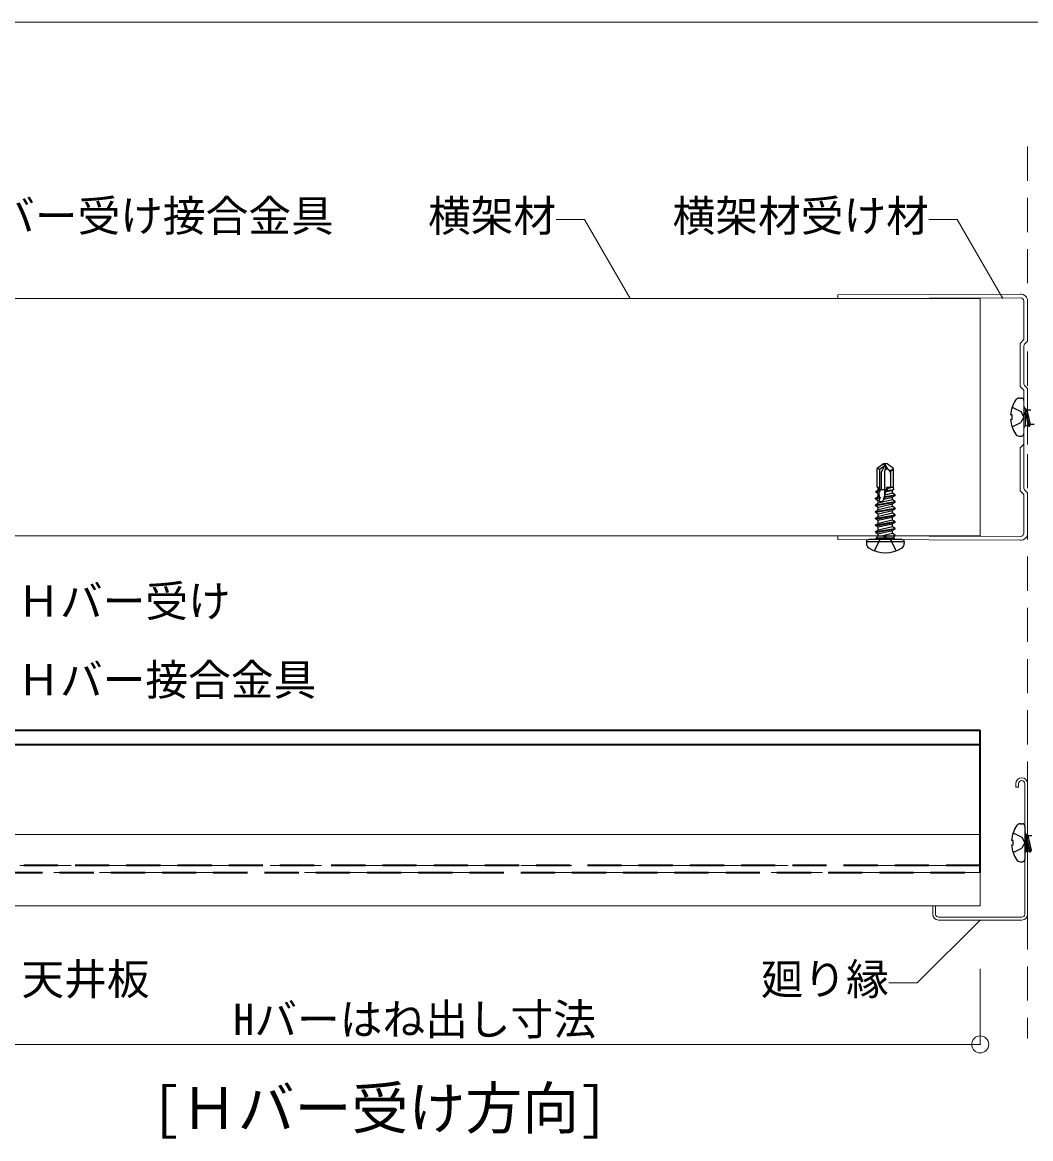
# Model space of a CAD drawing. Units: millimetres on the paper, with parts at other scales. Extents: x -195 to 195, y -140 to 138.
# Drawn here: x 134.21 to 169.64, y -32.72 to 6.5 of the extents above; entities that cross this region are included whole.
import ezdxf
from ezdxf.enums import TextEntityAlignment as Align

# ---------------------------------------------------------------- set-up
doc = ezdxf.new("R2010")
doc.units = ezdxf.units.MM
doc.header["$PDMODE"] = 32
doc.header["$PDSIZE"] = 0.6
for name, pattern in [('CHAIN1', [8, 5, -1, 1, -1]), ('DASHED1', [1.8, 1.2, -0.6]), ('DOUBLE_CHAIN1', [8.8, 5, -1, 0.6, -0.6, 0.6, -1])]:
    doc.linetypes.add(name, pattern=pattern)
for name, color, linetype, lineweight in [('A-1_横架材受け材(ランナー)', 7, 'Continuous', 18), ('A-2_横架材(スタッド)', 3, 'Continuous', 18), ('A-5_寸法', 4, 'Continuous', 9), ('A-6_文字', 7, 'Continuous', 18), ('A-7_HバーまたはTバー', 6, 'Continuous', 35), ('A-9_躯体他', 4, 'DASHED1', 9), ('A-B_補強金具・金具・その他', 3, 'Continuous', 18), ('A-C_ビス・アンカーボルト・強調図形', 2, 'Continuous', 25), ('A-D_パネル', 4, 'Continuous', 9), ('F-3_図面枠', 3, 'Continuous', 18)]:
    doc.layers.add(name, color=color, linetype=linetype, lineweight=lineweight)
doc.styles.add('ＭＳ ゴシック', font='')
doc.styles.get('ＭＳ ゴシック').set_extended_font_data('MS Gothic')

msp = doc.modelspace()

# ---------------------------------------------------------------- linework, layer by layer
at = {"layer": 'A-1_横架材受け材(ランナー)'}
for p, q in [((169.278, -3.046), (162.866, -3.068)), ((162.866, -3.068), (162.866, -3.201)), ((169.278, -3.179), (162.866, -3.201)), ((169.4, -3.296), (169.4, -4.612)), ((169.533, -3.296), (169.533, -4.667)), ((169.376, -4.671), (169.291, -4.755)), ((169.267, -4.814), (169.267, -6.256)), ((169.4, -4.869), (169.4, -6.2)), ((169.509, -4.726), (169.424, -4.81)), ((169.424, -6.259), (169.509, -6.344)), ((169.291, -6.314), (169.376, -6.399)), ((169.4, -6.458), (169.4, -8.278)), ((169.533, -6.403), (169.533, -8.334)), ((169.4, -7.951), (169.4, -6.785)), ((169.4, -8.035), (169.4, -9.202)), ((169.267, -8.481), (169.267, -9.922)), ((169.376, -8.337), (169.291, -8.422)), ((169.4, -8.536), (169.4, -9.867)), ((169.291, -9.981), (169.376, -10.066)), ((169.4, -11.44), (169.4, -10.125)), ((169.424, -9.926), (169.509, -10.01)), ((169.533, -11.44), (169.533, -10.069)), ((169.278, -11.557), (162.866, -11.535))]:
    msp.add_line(p, q, dxfattribs=at)
msp.add_lwpolyline([(169.278, -11.69), (162.866, -11.668), (162.866, -11.535)], dxfattribs=at)
for centre, radius, start, end in [((169.283, -3.296), 0.25, 0, 92.5051), ((169.283, -3.296), 0.117, 0, 92.5051), ((169.317, -4.612), 0.0833, 315, 0), ((169.45, -4.667), 0.0833, 315, 0), ((169.35, -4.814), 0.0833, 135, 180), ((169.483, -4.869), 0.0833, 135, 180), ((169.35, -6.256), 0.0833, 180, 225), ((169.483, -6.2), 0.0833, 180, 225), ((169.317, -6.458), 0.0833, 0, 45), ((169.45, -6.403), 0.0833, 0, 45), ((169.35, -8.481), 0.0833, 135, 180), ((169.317, -8.278), 0.0833, 315, 0), ((169.35, -9.922), 0.0833, 180, 225), ((169.317, -10.125), 0.0833, 0, 45), ((169.483, -9.867), 0.0833, 180, 225), ((169.45, -10.069), 0.0833, 0, 45), ((169.283, -11.44), 0.25, 267.4949, 0), ((169.283, -11.44), 0.117, 267.4949, 0)]:
    msp.add_arc(centre, radius, start, end, dxfattribs=at)
at = {"layer": 'A-2_横架材(スタッド)'}
for p, q in [((128.466, -3.201), (167.867, -3.201)), ((167.867, -3.201), (167.867, -11.535)), ((167.867, -11.535), (131.316, -11.535))]:
    msp.add_line(p, q, dxfattribs=at)
at = {"layer": 'A-5_寸法'}
for p, q in [((167.867, -29.405), (167.867, -26.75)), ((128.116, -29.405), (167.867, -29.405))]:
    msp.add_line(p, q, dxfattribs=at)
at = {"layer": 'A-5_寸法', "color": 7}
msp.add_point((167.867, -29.405), dxfattribs=at)
at = {"layer": 'A-6_文字'}
for p, q in [((152.969, -0.427), (153.969, -0.427)), ((153.969, -0.427), (155.572, -3.201)), ((166.061, -0.427), (167.061, -0.427)), ((167.061, -0.427), (168.663, -3.201))]:
    msp.add_line(p, q, dxfattribs=at)
msp.add_lwpolyline([(164.655, -27.241), (165.655, -27.241), (167.861, -25.035)], dxfattribs=at)
at = {"layer": 'A-7_HバーまたはTバー'}
for p, q in [((131.316, -18.368), (167.867, -18.368)), ((167.867, -23.368), (167.867, -18.368)), ((131.316, -18.868), (167.867, -18.868))]:
    msp.add_line(p, q, dxfattribs=at)
at = {"layer": 'A-7_HバーまたはTバー', "linetype": 'DASHED1'}
for p, q in [((167.867, -23.118), (119.325, -23.118)), ((119.325, -23.368), (167.867, -23.368))]:
    msp.add_line(p, q, dxfattribs=at)
at = {"layer": 'A-9_躯体他'}
msp.add_line((169.533, 2.133), (169.533, -29.199), dxfattribs=at)
at = {"layer": 'A-B_補強金具・金具・その他'}
for p, q in [((169.117, -20.245), (169.117, -20.368)), ((169.433, -20.245), (169.433, -24.835)), ((169.533, -20.245), (169.533, -24.835)), ((166.3, -24.835), (166.3, -24.535)), ((169.333, -24.935), (166.4, -24.935)), ((169.333, -25.035), (166.4, -25.035))]:
    msp.add_line(p, q, dxfattribs=at)
for points in [[(169.217, -20.245), (169.217, -20.368), (169.117, -20.368)], [(166.2, -24.835), (166.2, -24.535), (166.3, -24.535)]]:
    msp.add_lwpolyline(points, dxfattribs=at)
for centre, radius, start, end in [((169.325, -20.245), 0.208, 0, 180), ((169.325, -20.245), 0.108, 0, 180), ((166.4, -24.835), 0.2, 180, 270), ((166.4, -24.835), 0.1, 180, 270), ((169.333, -24.835), 0.1, 270, 0), ((169.333, -24.835), 0.2, 270, 0)]:
    msp.add_arc(centre, radius, start, end, dxfattribs=at)
at = {"layer": 'A-C_ビス・アンカーボルト・強調図形', "linetype": 'CHAIN1'}
for p, q in [((168.987, -7.022), (169.298, -7.177)), ((169.298, -7.177), (169.4, -7.368)), ((169.4, -7.368), (169.298, -7.559)), ((168.987, -7.714), (169.298, -7.559)), ((164.149, -12.065), (164.342, -11.679)), ((164.533, -11.577), (164.342, -11.679)), ((164.533, -11.577), (164.723, -11.679)), ((164.916, -12.065), (164.723, -11.679)), ((169.02, -21.975), (169.332, -22.13)), ((169.332, -22.13), (169.433, -22.321)), ((169.433, -22.321), (169.332, -22.512)), ((169.02, -22.667), (169.332, -22.512))]:
    msp.add_line(p, q, dxfattribs=at)
at = {"layer": 'A-C_ビス・アンカーボルト・強調図形'}
for p, q in [((169.248, -6.701), (169.317, -6.701)), ((168.986, -7.293), (168.933, -7.289)), ((168.933, -7.447), (168.986, -7.443)), ((168.986, -7.443), (168.986, -7.293)), ((169.509, -7.143), (169.424, -7.227)), ((169.6, -7.683), (169.45, -7.061)), ((169.565, -7.683), (169.45, -7.061)), ((169.45, -7.061), (169.545, -7.65)), ((169.45, -7.061), (169.519, -7.116)), ((169.45, -7.061), (169.45, -7.675)), ((169.519, -7.116), (169.646, -7.116)), ((169.633, -7.626), (169.519, -7.116)), ((169.45, -7.675), (169.545, -7.65)), ((169.565, -7.683), (169.545, -7.65)), ((169.565, -7.683), (169.6, -7.683)), ((169.6, -7.683), (169.633, -7.626)), ((169.248, -8.035), (169.317, -8.035)), ((164.472, -9.015), (164.249, -9.171)), ((164.533, -9.001), (164.472, -9.015)), ((164.593, -9.015), (164.533, -9.001)), ((164.549, -9.075), (164.533, -9.001)), ((164.816, -9.171), (164.593, -9.015)), ((164.333, -9.214), (164.249, -9.171)), ((164.249, -9.835), (164.249, -9.171)), ((164.383, -9.319), (164.518, -9.085)), ((164.383, -9.319), (164.383, -9.918)), ((164.524, -9.236), (164.499, -9.279)), ((164.499, -9.279), (164.499, -10.156)), ((164.65, -9.218), (164.639, -9.21)), ((164.716, -9.344), (164.716, -9.835)), ((164.774, -9.21), (164.816, -9.171)), ((164.816, -9.835), (164.816, -9.171)), ((164.183, -10.218), (164.283, -10.16)), ((164.183, -10.218), (164.35, -10.19)), ((164.2, -10.009), (164.212, -9.966)), ((164.2, -10.009), (164.338, -9.987)), ((164.2, -10.009), (164.283, -10.057)), ((164.212, -9.966), (164.283, -9.925)), ((164.212, -9.966), (164.336, -9.937)), ((164.249, -9.835), (164.297, -9.835)), ((164.283, -9.925), (164.283, -9.835)), ((164.301, -9.921), (164.283, -9.925)), ((164.283, -10.057), (164.309, -10.051)), ((164.283, -10.16), (164.283, -10.057)), ((164.314, -10.153), (164.283, -10.16)), ((164.297, -9.835), (164.301, -9.921)), ((164.564, -9.918), (164.301, -9.918)), ((164.336, -9.937), (164.301, -9.921)), ((164.309, -10.051), (164.338, -9.987)), ((164.309, -10.051), (164.314, -10.153)), ((164.35, -10.19), (164.314, -10.153)), ((164.336, -9.937), (164.338, -9.987)), ((164.35, -10.19), (164.35, -10.206)), ((164.586, -9.835), (164.46, -10.3)), ((164.475, -10.247), (164.783, -10.175)), ((164.475, -10.247), (164.528, -10.176)), ((164.783, -10.043), (164.513, -10.106)), ((164.533, -10.159), (164.513, -10.106)), ((164.528, -10.176), (164.883, -10.117)), ((164.533, -10.159), (164.528, -10.176)), ((164.533, -10.159), (164.883, -10.1)), ((164.542, -9.996), (164.783, -9.94)), ((164.542, -9.996), (164.59, -9.948)), ((164.667, -9.835), (164.581, -9.855)), ((164.61, -9.873), (164.581, -9.855)), ((164.586, -9.835), (164.816, -9.835)), ((164.61, -9.873), (164.59, -9.948)), ((164.59, -9.948), (164.837, -9.908)), ((164.61, -9.873), (164.772, -9.835)), ((164.837, -9.908), (164.783, -9.94)), ((164.783, -10.043), (164.783, -9.94)), ((164.883, -10.1), (164.783, -10.043)), ((164.883, -10.117), (164.783, -10.175)), ((164.783, -10.278), (164.783, -10.175)), ((164.837, -9.908), (164.816, -9.835)), ((164.883, -10.117), (164.883, -10.1)), ((164.183, -10.234), (164.35, -10.206)), ((164.183, -10.234), (164.183, -10.218)), ((164.183, -10.234), (164.283, -10.292)), ((164.183, -10.453), (164.883, -10.335)), ((164.183, -10.469), (164.883, -10.352)), ((164.183, -10.453), (164.283, -10.395)), ((164.183, -10.469), (164.183, -10.453)), ((164.183, -10.469), (164.283, -10.527)), ((164.183, -10.688), (164.883, -10.57)), ((164.183, -10.704), (164.883, -10.587)), ((164.783, -10.278), (164.283, -10.395)), ((164.283, -10.292), (164.321, -10.283)), ((164.283, -10.395), (164.283, -10.292)), ((164.283, -10.527), (164.783, -10.41)), ((164.783, -10.513), (164.283, -10.63)), ((164.283, -10.63), (164.283, -10.527)), ((164.321, -10.283), (164.35, -10.206)), ((164.321, -10.283), (164.324, -10.324)), ((164.883, -10.335), (164.783, -10.278)), ((164.883, -10.352), (164.783, -10.41)), ((164.783, -10.513), (164.783, -10.41)), ((164.883, -10.57), (164.783, -10.513)), ((164.883, -10.587), (164.783, -10.645)), ((164.883, -10.352), (164.883, -10.335)), ((164.883, -10.587), (164.883, -10.57)), ((164.183, -10.688), (164.283, -10.63)), ((164.183, -10.704), (164.183, -10.688)), ((164.183, -10.704), (164.283, -10.762)), ((164.191, -10.918), (164.883, -10.805)), ((164.191, -10.918), (164.283, -10.865)), ((164.198, -10.948), (164.191, -10.918)), ((164.198, -10.948), (164.883, -10.822)), ((164.198, -10.948), (164.275, -10.993)), ((164.275, -10.993), (164.783, -10.88)), ((164.283, -10.762), (164.783, -10.645)), ((164.783, -10.748), (164.283, -10.865)), ((164.283, -10.865), (164.283, -10.762)), ((164.783, -10.748), (164.783, -10.645)), ((164.883, -10.805), (164.783, -10.748)), ((164.883, -10.822), (164.783, -10.88)), ((164.783, -10.883), (164.783, -10.88)), ((164.79, -10.987), (164.783, -10.883)), ((164.883, -10.822), (164.883, -10.805)), ((164.191, -11.153), (164.883, -11.04)), ((164.191, -11.153), (164.283, -11.1)), ((164.198, -11.183), (164.191, -11.153)), ((164.191, -11.392), (164.883, -11.279)), ((164.191, -11.392), (164.283, -11.339)), ((164.198, -11.183), (164.883, -11.057)), ((164.198, -11.183), (164.275, -11.228)), ((164.198, -11.422), (164.883, -11.295)), ((164.275, -11.228), (164.783, -11.115)), ((164.275, -11.466), (164.783, -11.353)), ((164.783, -10.983), (164.283, -11.1)), ((164.283, -11.1), (164.283, -10.993)), ((164.783, -11.221), (164.283, -11.339)), ((164.283, -11.339), (164.283, -11.228)), ((164.883, -11.04), (164.783, -10.983)), ((164.883, -11.057), (164.783, -11.115)), ((164.783, -11.118), (164.783, -11.115)), ((164.79, -11.222), (164.783, -11.118)), ((164.883, -11.279), (164.783, -11.221)), ((164.883, -11.295), (164.783, -11.353)), ((164.783, -11.357), (164.783, -11.353)), ((164.79, -11.46), (164.783, -11.357)), ((164.883, -11.057), (164.883, -11.04)), ((164.883, -11.295), (164.883, -11.279)), ((163.866, -11.751), (163.866, -11.801)), ((165.199, -11.752), (163.866, -11.751)), ((165.116, -11.668), (163.949, -11.668)), ((164.183, -11.668), (164.235, -11.615)), ((164.198, -11.422), (164.191, -11.392)), ((164.198, -11.422), (164.275, -11.466)), ((164.238, -11.535), (164.875, -11.535)), ((164.283, -11.535), (164.283, -11.466)), ((164.783, -11.456), (164.447, -11.535)), ((164.753, -11.535), (164.883, -11.514)), ((164.883, -11.514), (164.783, -11.456)), ((164.828, -11.535), (164.83, -11.615)), ((164.883, -11.668), (164.83, -11.615)), ((164.883, -11.53), (164.883, -11.514)), ((165.199, -11.752), (165.199, -11.801)), ((169.282, -21.655), (169.35, -21.655)), ((169.433, -21.738), (169.433, -22.905)), ((169.02, -22.246), (168.966, -22.243)), ((169.02, -22.397), (169.02, -22.246)), ((169.633, -22.636), (169.483, -22.014)), ((169.598, -22.636), (169.483, -22.014)), ((169.483, -22.014), (169.579, -22.603)), ((169.483, -22.014), (169.552, -22.069)), ((169.483, -22.014), (169.483, -22.628)), ((169.552, -22.069), (169.679, -22.069)), ((169.666, -22.579), (169.552, -22.069)), ((168.966, -22.4), (169.02, -22.397)), ((169.483, -22.628), (169.579, -22.603)), ((169.598, -22.636), (169.579, -22.603)), ((169.598, -22.636), (169.633, -22.636)), ((169.633, -22.636), (169.666, -22.579)), ((169.282, -22.988), (169.35, -22.988))]:
    msp.add_line(p, q, dxfattribs=at)
for points in [[(169.633, -7.626), (169.653, -7.621), (169.764, -7.621)], [(164.472, -9.015), (164.518, -9.085), (164.533, -9.001)], [(164.518, -9.085), (164.333, -9.214), (164.333, -9.918)], [(164.238, -11.535), (164.235, -11.615), (164.83, -11.615)], [(164.859, -11.535), (164.883, -11.53), (164.875, -11.535)]]:
    msp.add_lwpolyline(points, dxfattribs=at)
for centre, radius, start, end in [((170.013, -7.368), 1.083, 146.9443, 175.832), ((169.245, -6.868), 0.167, 90, 146.9443), ((169.317, -6.785), 0.0833, 0, 90), ((169.483, -6.985), 0.0833, 180, 246.4218), ((170.013, -7.368), 1.083, 184.168, 213.0557), ((169.483, -7.286), 0.0833, 135, 180), ((169.45, -7.084), 0.0833, 315, 0), ((169.483, -7.751), 0.0833, 113.5782, 180), ((169.245, -7.868), 0.167, 213.0557, 270), ((169.317, -7.951), 0.0833, 270, 0), ((164.33, -9.124), 0.224, 330, 12.5), ((164.593, -9.275), 0.0798, 55, 150), ((164.768, -9.027), 0.224, 192.5, 235), ((164.707, -9.137), 0.0989, 235, 312.8457), ((164.562, -9.344), 0.153, 360, 55), ((164.899, -9.344), 0.183, 132.8457, 180), ((164.374, -10.21), 0.125, 246.0793, 313.5446), ((163.949, -11.751), 0.0833, 90, 180), ((165.116, -11.751), 0.0833, 360, 90), ((164.066, -11.801), 0.2, 180, 238.1092), ((164.533, -11.051), 1.083, 238.1092, 301.8908), ((164.999, -11.802), 0.2, 301.8908, 360), ((170.047, -22.321), 1.083, 146.9443, 175.832), ((169.278, -21.821), 0.167, 90, 146.9443), ((169.35, -21.738), 0.0833, 0, 90), ((169.517, -21.938), 0.0833, 180, 246.4218), ((170.047, -22.321), 1.083, 184.168, 213.0557), ((169.517, -22.705), 0.0833, 113.5782, 180), ((169.278, -22.821), 0.167, 213.0557, 270), ((169.35, -22.905), 0.0833, 270, 0)]:
    msp.add_arc(centre, radius, start, end, dxfattribs=at)
at = {"layer": 'A-D_パネル'}
for p, q in [((119.325, -22.035), (167.867, -22.035)), ((167.867, -22.035), (167.867, -24.535)), ((119.325, -24.535), (167.867, -24.535))]:
    msp.add_line(p, q, dxfattribs=at)
at = {"layer": 'A-D_パネル', "linetype": 'DOUBLE_CHAIN1'}
for p, q in [((119.325, -23.118), (167.867, -23.118)), ((119.325, -23.368), (167.867, -23.368))]:
    msp.add_line(p, q, dxfattribs=at)
at = {"layer": 'F-3_図面枠'}
msp.add_line((1.5, 6.5), (190.5, 6.5), dxfattribs=at)

# ---------------------------------------------------------------- texts
at = {"layer": 'A-5_寸法', "style": 'ＭＳ ゴシック'}
msp.add_text('Hバーはね出し寸法', height=1.1, dxfattribs=at).set_placement((141.617, -29.405), align=Align.BOTTOM_LEFT)
at = {"layer": 'A-6_文字', "style": 'ＭＳ ゴシック'}
for s, height, p in [('Ｈバー受け接合金具', 1.1, (131.653, -1.177)), ('横架材', 1.1, (148.469, -1.177)), ('横架材受け材', 1.1, (157.061, -1.177)), ('Ｈバー受け', 1.1, (134.037, -14.713)), ('Ｈバー接合金具', 1.1, (134.037, -17.476)), ('天井板', 1.1, (134.184, -27.991)), ('廻り縁', 1.1, (160.155, -27.991)), ('[Ｈバー受け方向]', 1.466, (138.781, -32.815))]:
    msp.add_text(s, height=height, dxfattribs=at).set_placement(p, align=Align.BOTTOM_LEFT)

doc.saveas('drawing.dxf')
